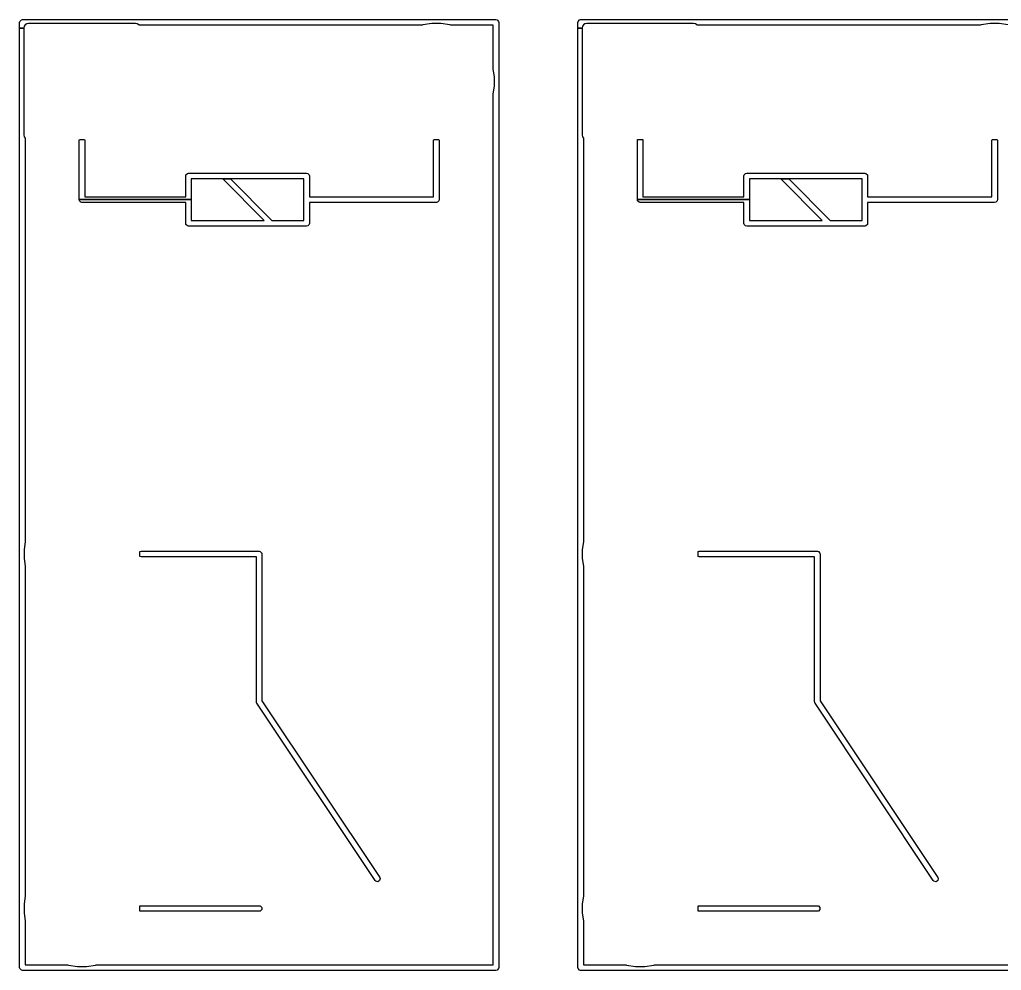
# Model space of a CAD drawing. Header units: millimetres. Extents: x 0 to 98, y 0 to 67.8.
# Drawn here: x 49.85 to 70.96, y 26.03 to 46.47 of the extents above; entities that cross this region are included whole.
import ezdxf

# ---------------------------------------------------------------- set-up
doc = ezdxf.new("R2010")
doc.units = ezdxf.units.MM
doc.layers.add('Edge.Cuts', color=254, linetype='CONTINUOUS', true_color=0xd0d2cd)

msp = doc.modelspace()

# ---------------------------------------------------------------- linework, layer by layer
at = {"layer": 'Edge.Cuts', "linetype": 'CONTINUOUS'}
for p, q in [((49.85, 46.41), (49.854567, 46.432961)), ((49.854567, 46.432961), (49.887039, 46.465433)), ((49.887039, 46.465433), (49.91, 46.47)), ((49.91, 46.47), (60.09, 46.47)), ((60.09, 46.47), (60.112961, 46.465433)), ((60.112961, 46.465433), (60.145433, 46.432961)), ((60.145433, 46.432961), (60.15, 46.41)), ((61.85, 46.41), (61.854567, 46.432961)), ((61.854567, 46.432961), (61.887039, 46.465433)), ((61.887039, 46.465433), (61.91, 46.47)), ((61.91, 46.47), (72.09, 46.47)), ((49.85, 46.29), (49.85, 46.41)), ((49.85, 26.09), (49.85, 46.29)), ((49.85, 46.29), (49.94, 46.29)), ((49.94, 46.29), (49.85, 46.29)), ((49.947612, 46.328268), (49.94, 46.29)), ((49.94, 46.29), (49.94, 43.99)), ((49.969289, 46.360711), (49.947612, 46.328268)), ((50.001732, 46.382388), (49.969289, 46.360711)), ((50.04, 46.39), (50.001732, 46.382388)), ((52.34, 46.39), (50.04, 46.39)), ((52.378268, 46.382388), (52.34, 46.39)), ((52.410711, 46.360711), (52.378268, 46.382388)), ((52.417868, 46.35), (52.410711, 46.360711)), ((58.501383, 46.35), (52.417868, 46.35)), ((58.518193, 46.355462), (58.501383, 46.35)), ((58.711926, 46.386147), (58.518193, 46.355462)), ((58.908074, 46.386147), (58.711926, 46.386147)), ((59.101807, 46.355462), (58.908074, 46.386147)), ((59.118617, 46.35), (59.101807, 46.355462)), ((60.03, 46.35), (59.118617, 46.35)), ((60.03, 45.403156), (60.03, 46.35)), ((60.15, 46.41), (60.15, 26.09)), ((61.85, 46.29), (61.85, 46.41)), ((61.85, 26.09), (61.85, 46.29)), ((61.85, 46.29), (61.94, 46.29)), ((61.94, 46.29), (61.85, 46.29)), ((61.947612, 46.328268), (61.94, 46.29)), ((61.94, 46.29), (61.94, 43.99)), ((61.969289, 46.360711), (61.947612, 46.328268)), ((62.001732, 46.382388), (61.969289, 46.360711)), ((62.04, 46.39), (62.001732, 46.382388)), ((64.34, 46.39), (62.04, 46.39)), ((64.378268, 46.382388), (64.34, 46.39)), ((64.410711, 46.360711), (64.378268, 46.382388)), ((64.417868, 46.35), (64.410711, 46.360711)), ((70.501383, 46.35), (64.417868, 46.35)), ((70.518193, 46.355462), (70.501383, 46.35)), ((70.711926, 46.386147), (70.518193, 46.355462)), ((70.908074, 46.386147), (70.711926, 46.386147)), ((71.101807, 46.355462), (70.908074, 46.386147)), ((60.056147, 45.238074), (60.03, 45.403156)), ((60.056147, 45.041926), (60.056147, 45.238074)), ((60.03, 44.876845), (60.056147, 45.041926)), ((60.03, 26.15), (60.03, 44.876845)), ((49.94, 43.99), (49.947612, 43.951732)), ((49.947612, 43.951732), (49.969289, 43.919289)), ((49.969289, 43.919289), (49.97, 43.918814)), ((49.97, 43.918814), (49.97, 35.243156)), ((61.94, 43.99), (61.947612, 43.951732)), ((61.947612, 43.951732), (61.969289, 43.919289)), ((61.969289, 43.919289), (61.97, 43.918814)), ((61.97, 43.918814), (61.97, 35.243156)), ((51.13, 43.87), (51.133978, 43.89)), ((51.13, 42.6), (51.13, 43.87)), ((51.133978, 43.89), (51.246022, 43.89)), ((51.246022, 43.89), (51.25, 43.87)), ((51.25, 43.87), (51.25, 42.66)), ((58.75, 43.87), (58.754567, 43.892961)), ((58.75, 42.66), (58.75, 43.87)), ((58.754567, 43.892961), (58.755459, 43.893853)), ((58.755459, 43.893853), (58.864541, 43.893853)), ((58.864541, 43.893853), (58.865433, 43.892961)), ((58.865433, 43.892961), (58.87, 43.87)), ((58.87, 43.87), (58.87, 42.6)), ((63.13, 43.87), (63.133978, 43.89)), ((63.13, 42.6), (63.13, 43.87)), ((63.133978, 43.89), (63.246022, 43.89)), ((63.246022, 43.89), (63.25, 43.87)), ((63.25, 43.87), (63.25, 42.66)), ((70.75, 43.87), (70.754567, 43.892961)), ((70.75, 42.66), (70.75, 43.87)), ((70.754567, 43.892961), (70.755459, 43.893853)), ((70.755459, 43.893853), (70.864541, 43.893853)), ((70.864541, 43.893853), (70.865433, 43.892961)), ((70.865433, 43.892961), (70.87, 43.87)), ((70.87, 43.87), (70.87, 42.6)), ((53.42, 43.11), (53.424567, 43.132961)), ((53.42, 42.66), (53.42, 43.11)), ((53.424567, 43.132961), (53.457039, 43.165433)), ((53.457039, 43.165433), (53.48, 43.17)), ((53.48, 43.17), (56.02, 43.17)), ((56.02, 43.17), (56.042961, 43.165433)), ((56.042961, 43.165433), (56.075433, 43.132961)), ((56.075433, 43.132961), (56.08, 43.11)), ((56.08, 43.11), (56.08, 42.66)), ((65.42, 43.11), (65.424567, 43.132961)), ((65.42, 42.66), (65.42, 43.11)), ((65.424567, 43.132961), (65.457039, 43.165433)), ((65.457039, 43.165433), (65.48, 43.17)), ((65.48, 43.17), (68.02, 43.17)), ((68.02, 43.17), (68.042961, 43.165433)), ((68.042961, 43.165433), (68.075433, 43.132961)), ((68.075433, 43.132961), (68.08, 43.11)), ((68.08, 43.11), (68.08, 42.66)), ((54.214974, 43.05), (53.54, 43.05)), ((53.54, 43.05), (53.54, 42.6)), ((55.10615, 42.15), (54.214974, 43.05)), ((54.214974, 43.05), (54.38385, 43.05)), ((54.38385, 43.05), (54.214974, 43.05)), ((54.38385, 43.05), (55.275026, 42.15)), ((55.96, 43.05), (54.38385, 43.05)), ((55.96, 42.6), (55.96, 43.05)), ((66.214974, 43.05), (65.54, 43.05)), ((65.54, 43.05), (65.54, 42.6)), ((67.10615, 42.15), (66.214974, 43.05)), ((66.214974, 43.05), (66.38385, 43.05)), ((66.38385, 43.05), (66.214974, 43.05)), ((66.38385, 43.05), (67.275026, 42.15)), ((67.96, 43.05), (66.38385, 43.05)), ((67.96, 42.6), (67.96, 43.05)), ((51.25, 42.66), (53.42, 42.66)), ((56.08, 42.66), (58.75, 42.66)), ((63.25, 42.66), (65.42, 42.66)), ((68.08, 42.66), (70.75, 42.66)), ((51.134567, 42.577039), (51.13, 42.6)), ((51.13, 42.6), (53.54, 42.6)), ((53.54, 42.6), (51.13, 42.6)), ((51.167039, 42.544567), (51.134567, 42.577039)), ((51.19, 42.54), (51.167039, 42.544567)), ((53.42, 42.54), (51.19, 42.54)), ((53.42, 42.09), (53.42, 42.54)), ((53.54, 42.6), (53.54, 42.15)), ((55.96, 42.15), (55.96, 42.6)), ((58.81, 42.54), (56.08, 42.54)), ((56.08, 42.54), (56.08, 42.09)), ((58.832961, 42.544567), (58.81, 42.54)), ((58.865433, 42.577039), (58.832961, 42.544567)), ((58.87, 42.6), (58.865433, 42.577039)), ((63.134567, 42.577039), (63.13, 42.6)), ((63.13, 42.6), (65.54, 42.6)), ((65.54, 42.6), (63.13, 42.6)), ((63.167039, 42.544567), (63.134567, 42.577039)), ((63.19, 42.54), (63.167039, 42.544567)), ((65.42, 42.54), (63.19, 42.54)), ((65.42, 42.09), (65.42, 42.54)), ((65.54, 42.6), (65.54, 42.15)), ((67.96, 42.15), (67.96, 42.6)), ((70.81, 42.54), (68.08, 42.54)), ((68.08, 42.54), (68.08, 42.09)), ((70.832961, 42.544567), (70.81, 42.54)), ((70.865433, 42.577039), (70.832961, 42.544567)), ((70.87, 42.6), (70.865433, 42.577039)), ((53.424567, 42.067039), (53.42, 42.09)), ((53.457039, 42.034567), (53.424567, 42.067039)), ((53.48, 42.03), (53.457039, 42.034567)), ((56.02, 42.03), (53.48, 42.03)), ((53.54, 42.15), (55.10615, 42.15)), ((55.275026, 42.15), (55.96, 42.15)), ((56.042961, 42.034567), (56.02, 42.03)), ((56.075433, 42.067039), (56.042961, 42.034567)), ((56.08, 42.09), (56.075433, 42.067039)), ((65.424567, 42.067039), (65.42, 42.09)), ((65.457039, 42.034567), (65.424567, 42.067039)), ((65.48, 42.03), (65.457039, 42.034567)), ((68.02, 42.03), (65.48, 42.03)), ((65.54, 42.15), (67.10615, 42.15)), ((67.275026, 42.15), (67.96, 42.15)), ((68.042961, 42.034567), (68.02, 42.03)), ((68.075433, 42.067039), (68.042961, 42.034567)), ((68.08, 42.09), (68.075433, 42.067039)), ((49.97, 35.243156), (49.943853, 35.078074)), ((49.943853, 35.078074), (49.943853, 34.881926)), ((52.436147, 35.034541), (52.437039, 35.035433)), ((52.436147, 34.925459), (52.436147, 35.034541)), ((52.437039, 35.035433), (52.46, 35.04)), ((52.46, 35.04), (55, 35.04)), ((55, 35.04), (55.022961, 35.035433)), ((55.022961, 35.035433), (55.055433, 35.002961)), ((61.97, 35.243156), (61.943853, 35.078074)), ((61.943853, 35.078074), (61.943853, 34.881926)), ((64.436147, 35.034541), (64.437039, 35.035433)), ((64.436147, 34.925459), (64.436147, 35.034541)), ((64.437039, 35.035433), (64.46, 35.04)), ((64.46, 35.04), (67, 35.04)), ((67, 35.04), (67.022961, 35.035433)), ((67.022961, 35.035433), (67.055433, 35.002961)), ((49.943853, 34.881926), (49.97, 34.716845)), ((52.437039, 34.924567), (52.436147, 34.925459)), ((52.46, 34.92), (52.437039, 34.924567)), ((54.94, 34.92), (52.46, 34.92)), ((54.94, 31.805), (54.94, 34.92)), ((55.055433, 35.002961), (55.06, 34.98)), ((55.06, 34.98), (55.06, 31.823167)), ((61.943853, 34.881926), (61.97, 34.716845)), ((64.437039, 34.924567), (64.436147, 34.925459)), ((64.46, 34.92), (64.437039, 34.924567)), ((66.94, 34.92), (64.46, 34.92)), ((66.94, 31.805), (66.94, 34.92)), ((67.055433, 35.002961), (67.06, 34.98)), ((67.06, 34.98), (67.06, 31.823167)), ((49.97, 34.716845), (49.97, 27.623156)), ((61.97, 34.716845), (61.97, 27.623156)), ((54.941729, 31.796305), (54.94, 31.805)), ((54.94114, 31.793356), (54.941729, 31.796305)), ((54.943408, 31.787864), (54.94114, 31.793356)), ((54.944567, 31.782039), (54.943408, 31.787864)), ((54.946691, 31.779915), (54.944567, 31.782039)), ((54.950077, 31.771718), (54.946691, 31.779915)), ((57.490077, 27.961718), (54.950077, 31.771718)), ((55.06, 31.823167), (57.589923, 28.028282)), ((66.941729, 31.796305), (66.94, 31.805)), ((66.94114, 31.793356), (66.941729, 31.796305)), ((66.943408, 31.787864), (66.94114, 31.793356)), ((66.944567, 31.782039), (66.943408, 31.787864)), ((66.946691, 31.779915), (66.944567, 31.782039)), ((66.950077, 31.771718), (66.946691, 31.779915)), ((69.490077, 27.961718), (66.950077, 31.771718)), ((67.06, 31.823167), (69.589923, 28.028282)), ((57.506613, 27.945147), (57.490077, 27.961718)), ((57.551644, 27.936141), (57.506613, 27.945147)), ((57.589853, 27.961614), (57.551644, 27.936141)), ((57.598859, 28.006644), (57.589853, 27.961614)), ((57.589923, 28.028282), (57.598859, 28.006644)), ((69.506613, 27.945147), (69.490077, 27.961718)), ((69.551644, 27.936141), (69.506613, 27.945147)), ((69.589853, 27.961614), (69.551644, 27.936141)), ((69.598859, 28.006644), (69.589853, 27.961614)), ((69.589923, 28.028282), (69.598859, 28.006644)), ((49.97, 27.623156), (49.943853, 27.458074)), ((49.943853, 27.458074), (49.943853, 27.261926)), ((61.97, 27.623156), (61.943853, 27.458074)), ((61.943853, 27.458074), (61.943853, 27.261926)), ((49.943853, 27.261926), (49.97, 27.096845)), ((52.436147, 27.414541), (52.437039, 27.415433)), ((52.436147, 27.305459), (52.436147, 27.414541)), ((52.437039, 27.304567), (52.436147, 27.305459)), ((52.437039, 27.415433), (52.46, 27.42)), ((52.46, 27.3), (52.437039, 27.304567)), ((52.46, 27.42), (55, 27.42)), ((55, 27.3), (52.46, 27.3)), ((55, 27.42), (55.022961, 27.415433)), ((55.022961, 27.304567), (55, 27.3)), ((55.022961, 27.415433), (55.055433, 27.382961)), ((55.055433, 27.337039), (55.022961, 27.304567)), ((55.055433, 27.382961), (55.055433, 27.337039)), ((61.943853, 27.261926), (61.97, 27.096845)), ((64.436147, 27.414541), (64.437039, 27.415433)), ((64.436147, 27.305459), (64.436147, 27.414541)), ((64.437039, 27.304567), (64.436147, 27.305459)), ((64.437039, 27.415433), (64.46, 27.42)), ((64.46, 27.3), (64.437039, 27.304567)), ((64.46, 27.42), (67, 27.42)), ((67, 27.3), (64.46, 27.3)), ((67, 27.42), (67.022961, 27.415433)), ((67.022961, 27.304567), (67, 27.3)), ((67.022961, 27.415433), (67.055433, 27.382961)), ((67.055433, 27.337039), (67.022961, 27.304567)), ((67.055433, 27.382961), (67.055433, 27.337039)), ((49.97, 27.096845), (49.97, 26.15)), ((61.97, 27.096845), (61.97, 26.15)), ((49.854567, 26.067039), (49.85, 26.09)), ((49.887039, 26.034567), (49.854567, 26.067039)), ((49.91, 26.03), (49.887039, 26.034567)), ((60.09, 26.03), (49.91, 26.03)), ((49.97, 26.15), (50.881383, 26.15)), ((50.881383, 26.15), (50.898193, 26.144538)), ((50.898193, 26.144538), (51.091926, 26.113853)), ((51.091926, 26.113853), (51.288074, 26.113853)), ((51.288074, 26.113853), (51.481807, 26.144538)), ((51.481807, 26.144538), (51.498617, 26.15)), ((51.498617, 26.15), (60.03, 26.15)), ((60.112961, 26.034567), (60.09, 26.03)), ((60.145433, 26.067039), (60.112961, 26.034567)), ((60.15, 26.09), (60.145433, 26.067039)), ((61.854567, 26.067039), (61.85, 26.09)), ((61.887039, 26.034567), (61.854567, 26.067039)), ((61.91, 26.03), (61.887039, 26.034567)), ((72.09, 26.03), (61.91, 26.03)), ((61.97, 26.15), (62.881383, 26.15)), ((62.881383, 26.15), (62.898193, 26.144538)), ((62.898193, 26.144538), (63.091926, 26.113853)), ((63.091926, 26.113853), (63.288074, 26.113853)), ((63.288074, 26.113853), (63.481807, 26.144538)), ((63.481807, 26.144538), (63.498617, 26.15)), ((63.498617, 26.15), (72.03, 26.15))]:
    msp.add_line(p, q, dxfattribs=at)

doc.saveas('drawing.dxf')
